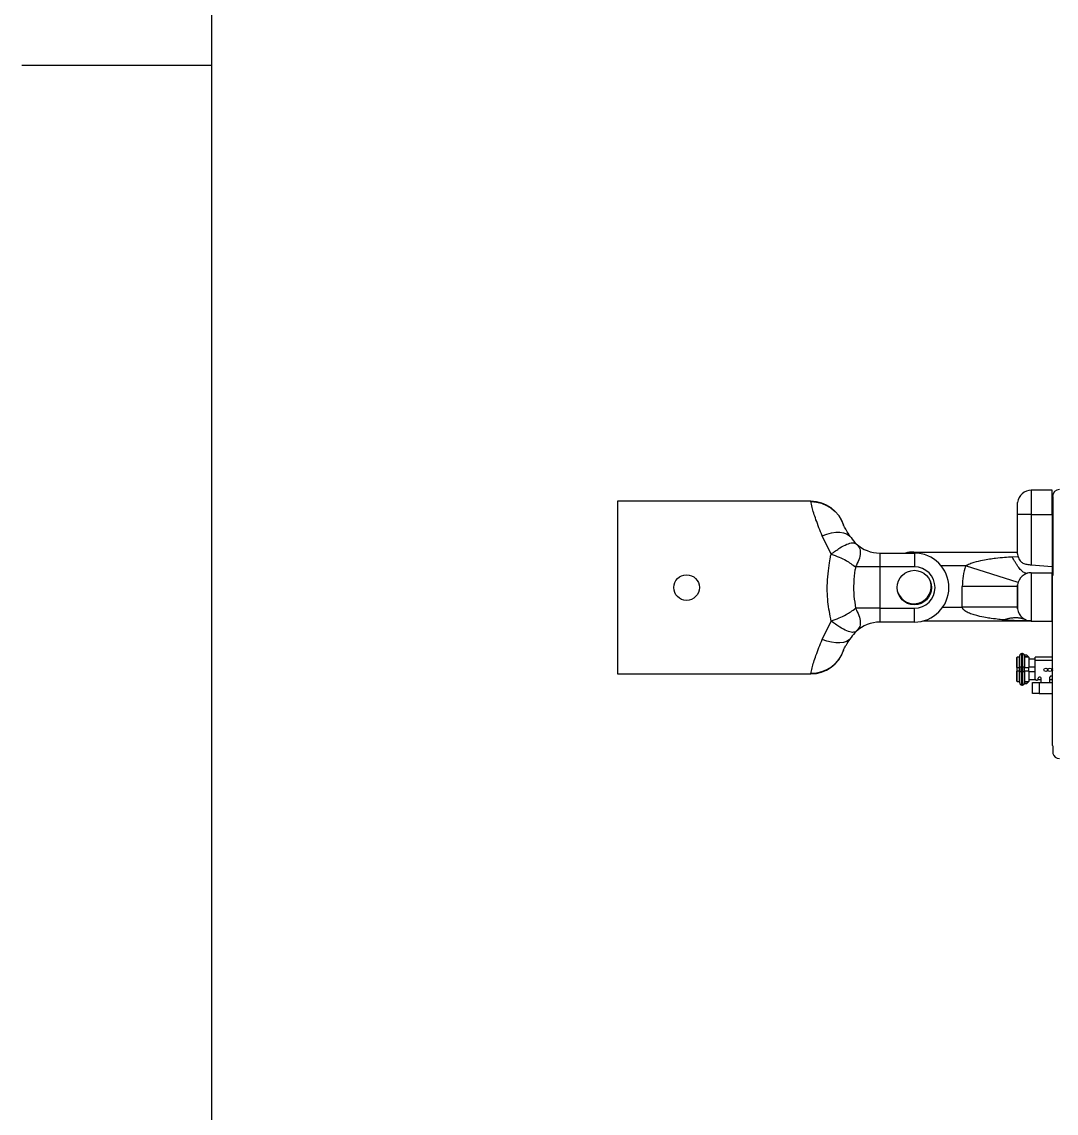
# Model space of a CAD drawing. Extents: x 0 to 11, y 0 to 8.5.
# Drawn here: x 0.038 to 2.005, y 2.258 to 4.333 of the extents above; entities that cross this region are included whole.
import ezdxf

# ---------------------------------------------------------------- set-up
doc = ezdxf.new("R2010")
doc.units = 0
doc.header["$LTSCALE"] = 0.5
doc.header["$MEASUREMENT"] = 0
for name, color, linetype in [('BORDER_FRAME', 7, 'CONTINUOUS'), ('BORDER_ZONES', 7, 'CONTINUOUS'), ('TANGENT_LINES', 7, 'CONTINUOUS'), ('VISIBLE', 7, 'CONTINUOUS')]:
    doc.layers.add(name, color=color, linetype=linetype)

msp = doc.modelspace()

# ---------------------------------------------------------------- linework, layer by layer
at = {"layer": 'BORDER_FRAME'}
msp.add_line((0.399, 0.38), (0.399, 8.12), dxfattribs=at)
at = {"layer": 'BORDER_ZONES'}
msp.add_line((0.399, 4.25), (0.038, 4.25), dxfattribs=at)
at = {"layer": 'TANGENT_LINES'}
for p, q in [((1.9574, 3.4424), (1.9574, 3.3964)), ((1.5382, 3.4209), (1.5382, 3.4214)), ((1.9574, 3.3964), (1.9314, 3.3964)), ((1.9574, 3.3964), (1.9574, 3.3008)), ((1.9574, 3.3964), (1.9968, 3.3964)), ((1.5768, 3.3211), (1.5598, 3.3558)), ((1.6694, 3.323), (1.6694, 3.2967)), ((1.7343, 3.323), (1.7343, 3.325)), ((1.735, 3.323), (1.735, 3.2967)), ((1.9209, 3.3161), (1.9319, 3.3167)), ((1.6694, 3.2967), (1.6234, 3.2967)), ((1.735, 3.2967), (1.6694, 3.2967)), ((1.6694, 3.2967), (1.6694, 3.218)), ((1.8322, 3.2988), (1.7859, 3.2988)), ((1.9324, 3.2673), (1.8322, 3.2988)), ((1.9574, 3.2857), (1.9574, 3.1938)), ((1.8262, 3.2201), (1.8262, 3.2594)), ((1.9312, 3.2594), (1.8262, 3.2594)), ((1.6694, 3.218), (1.6234, 3.218)), ((1.6694, 3.218), (1.735, 3.218)), ((1.6694, 3.218), (1.6694, 3.1917)), ((1.735, 3.1917), (1.735, 3.218)), ((1.789, 3.2201), (1.8262, 3.2201)), ((1.9312, 3.2201), (1.8262, 3.2201)), ((1.5598, 3.1589), (1.5768, 3.1937)), ((1.9307, 3.1057), (1.9307, 3.1253)), ((1.934, 3.1253), (1.934, 3.1057)), ((1.9393, 3.1066), (1.9393, 3.1319)), ((1.9406, 3.1319), (1.9406, 3.1066)), ((1.9445, 3.1266), (1.9511, 3.1266)), ((1.965, 3.1194), (1.9979, 3.1194)), ((1.5382, 3.0933), (1.5382, 3.0939)), ((1.9301, 3.1057), (1.9307, 3.1057)), ((1.9307, 3.0983), (1.9301, 3.0983)), ((1.9307, 3.1057), (1.934, 3.1057)), ((1.9307, 3.0983), (1.9307, 3.1057)), ((1.934, 3.0983), (1.9307, 3.0983)), ((1.9307, 3.0786), (1.9307, 3.0983)), ((1.934, 3.1057), (1.934, 3.0983)), ((1.934, 3.1057), (1.9353, 3.1057)), ((1.934, 3.0983), (1.934, 3.0786)), ((1.9353, 3.0983), (1.934, 3.0983)), ((1.9353, 3.1066), (1.9393, 3.1066)), ((1.9393, 3.0974), (1.9353, 3.0974)), ((1.9393, 3.1066), (1.9406, 3.1066)), ((1.9393, 3.0974), (1.9393, 3.1066)), ((1.9406, 3.0974), (1.9393, 3.0974)), ((1.9393, 3.0721), (1.9393, 3.0974)), ((1.9406, 3.1066), (1.9406, 3.0974)), ((1.9406, 3.1066), (1.9445, 3.1066)), ((1.9406, 3.0974), (1.9406, 3.0721)), ((1.9445, 3.0974), (1.9406, 3.0974)), ((1.9445, 3.1057), (1.9524, 3.1057)), ((1.9524, 3.0983), (1.9445, 3.0983)), ((1.9524, 3.1066), (1.965, 3.1066)), ((1.965, 3.0974), (1.9524, 3.0974)), ((1.9511, 3.0773), (1.9445, 3.0773)), ((1.9726, 3.0772), (1.9726, 3.0562))]:
    msp.add_line(p, q, dxfattribs=at)
for centre, radius, start, end in [((1.735, 3.2574), 0.0394, 270, 90), ((1.9574, 3.2594), 0.1312, 162.5424, 180)]:
    msp.add_arc(centre, radius, start, end, dxfattribs=at)
at = {"layer": 'TANGENT_LINES', "extrusion": (0, 0, -1)}
for centre, major_axis, ratio, start_param, end_param in [((1.5382, 3.3555), (-0.0656, 0), 0.996612, 1.570796, 2.826695), ((1.5598, 3.3164), (-0.0548, -0.0361), 0.530836, 1.9071, 3.141593), ((1.9574, 3.2201), (0.1312, 0), 0.2, 1.570796, 1.972363), ((1.5598, 3.1983), (0.0548, -0.0361), 0.530836, 0, 1.234493), ((1.5382, 3.1593), (0.0656, 0), 0.996612, 0.316098, 1.570796)]:
    msp.add_ellipse(centre, major_axis=major_axis, ratio=ratio, start_param=start_param, end_param=end_param, dxfattribs=at)
at = {"layer": 'TANGENT_LINES'}
msp.add_ellipse((2.011, 2.9574), major_axis=(-0.0131, 0), ratio=0.949893, start_param=0, end_param=0.25268, dxfattribs=at)
for points, knots in [([(1.5598, 3.3558), (1.5557, 3.3661), (1.548, 3.3854), (1.5403, 3.4092), (1.5388, 3.4175), (1.5382, 3.4209)], [0, 0, 0, 0, 0.408556, 0.760826, 1, 1, 1, 1]), ([(1.5768, 3.3211), (1.5825, 3.3252), (1.5929, 3.333), (1.606, 3.3397), (1.6175, 3.3436), (1.6224, 3.3416), (1.6246, 3.3406)], [0, 0, 0, 0, 0.312059, 0.579711, 0.81427, 1, 1, 1, 1]), ([(1.5768, 3.1937), (1.5745, 3.2058), (1.5697, 3.2308), (1.5687, 3.2701), (1.5742, 3.3113), (1.5762, 3.3187), (1.5768, 3.3211)], [0, 0, 0, 0, 0.278055, 0.572399, 0.86218, 1, 1, 1, 1]), ([(1.5768, 3.3211), (1.5821, 3.3191), (1.5924, 3.3152), (1.6057, 3.309), (1.6171, 3.3011), (1.6234, 3.2967)], [0, 0, 0, 0, 0.324347, 0.628418, 1, 1, 1, 1]), ([(1.6246, 3.3406), (1.6267, 3.3384), (1.6311, 3.3338), (1.633, 3.3229), (1.6298, 3.31), (1.6255, 3.3013), (1.6234, 3.2967)], [0, 0, 0, 0, 0.220421, 0.455359, 0.718762, 1, 1, 1, 1]), ([(1.8322, 3.2988), (1.8347, 3.3003), (1.8375, 3.3016), (1.8432, 3.3039), (1.8461, 3.3049), (1.8546, 3.3074), (1.86, 3.3086), (1.8697, 3.3105), (1.8741, 3.3112), (1.8821, 3.3124), (1.8858, 3.3129), (1.8958, 3.3142), (1.9015, 3.3147), (1.9118, 3.3156), (1.9165, 3.3159), (1.9209, 3.3161)], [1.845394, 1.845394, 1.845394, 1.845394, 1.908092, 1.908092, 1.970789, 1.970789, 2.096183, 2.096183, 2.221578, 2.221578, 2.346972, 2.346972, 2.597761, 2.597761, 2.84855, 2.84855, 2.84855, 2.84855]), ([(1.6234, 3.2967), (1.623, 3.2949), (1.6218, 3.2897), (1.6191, 3.2651), (1.6195, 3.2414), (1.6221, 3.2257), (1.6234, 3.218)], [0, 0, 0, 0, 0.148528, 0.432293, 0.720827, 1, 1, 1, 1]), ([(1.5768, 3.1937), (1.5821, 3.1957), (1.5924, 3.1995), (1.6056, 3.2057), (1.6171, 3.2136), (1.6234, 3.218)], [0, 0, 0, 0, 0.324298, 0.628356, 1, 1, 1, 1]), ([(1.6234, 3.218), (1.6255, 3.2135), (1.6298, 3.2047), (1.633, 3.1918), (1.6311, 3.181), (1.6267, 3.1763), (1.6246, 3.1741)], [0, 0, 0, 0, 0.281238, 0.544641, 0.779579, 1, 1, 1, 1]), ([(1.9061, 3.1959), (1.9029, 3.1962), (1.8995, 3.1965), (1.8916, 3.1973), (1.887, 3.1979), (1.8778, 3.1992), (1.8744, 3.1997), (1.8661, 3.2012), (1.8613, 3.2021), (1.8529, 3.2042), (1.8498, 3.205), (1.8436, 3.2069), (1.8404, 3.2081), (1.8343, 3.2108), (1.8315, 3.2125), (1.8274, 3.2161), (1.8262, 3.218), (1.8262, 3.2201)], [3.141593, 3.141593, 3.141593, 3.141593, 3.461366, 3.461366, 3.78114, 3.78114, 3.941027, 3.941027, 4.100914, 4.100914, 4.180857, 4.180857, 4.2608, 4.2608, 4.340744, 4.340744, 4.420687, 4.420687, 4.420687, 4.420687]), ([(1.6246, 3.1741), (1.6224, 3.1732), (1.6175, 3.1711), (1.606, 3.1751), (1.5929, 3.1817), (1.5825, 3.1895), (1.5768, 3.1937)], [0, 0, 0, 0, 0.18573, 0.420289, 0.687938, 1, 1, 1, 1]), ([(1.5382, 3.0939), (1.5388, 3.0972), (1.5403, 3.1056), (1.548, 3.1293), (1.5557, 3.1486), (1.5598, 3.1589)], [0, 0, 0, 0, 0.239174, 0.591444, 1, 1, 1, 1])]:
    msp.add_open_spline(points, degree=3, knots=knots, dxfattribs=at)
for points, weights in [([(1.9501, 3.2846), (1.9388, 3.2814), (1.9209, 3.3161)], [1, 0.904009383897, 1]), ([(1.9472, 3.1959), (1.9283, 3.2039), (1.9061, 3.1959)], [1, 0.961048271149, 1])]:
    msp.add_rational_spline(points, weights, degree=2, dxfattribs=at)
at = {"layer": 'VISIBLE'}
for p, q in [((1.9968, 3.4424), (1.9574, 3.4424)), ((1.9968, 3.3964), (1.9968, 3.4424)), ((1.9979, 3.4276), (1.9979, 3.4308)), ((1.9979, 3.2799), (1.9979, 3.4276)), ((1.9983, 3.4304), (1.9983, 3.2832)), ((1.5382, 3.4214), (1.1707, 3.4214)), ((1.1707, 3.4214), (1.1707, 3.0933)), ((1.9314, 3.3964), (1.9314, 3.4194)), ((1.9312, 3.3215), (1.9312, 3.3846)), ((1.9968, 3.3964), (1.9968, 3.2975)), ((1.6694, 3.323), (1.735, 3.323)), ((1.7343, 3.325), (1.9312, 3.325)), ((1.9312, 3.3215), (1.9319, 3.3167)), ((1.9574, 3.3008), (1.9968, 3.2975)), ((1.9574, 3.2857), (1.9968, 3.2857)), ((1.9968, 3.2975), (1.9968, 3.2857)), ((1.9968, 3.1938), (1.9968, 3.2857)), ((1.9979, 3.0555), (1.9979, 3.2799)), ((1.9314, 3.2627), (1.9312, 3.2627)), ((1.9312, 3.2594), (1.9312, 3.2201)), ((1.9314, 3.2168), (1.9314, 3.2627)), ((1.735, 3.1917), (1.6694, 3.1917)), ((1.9574, 3.1938), (1.7513, 3.1938)), ((1.9574, 3.1938), (1.9968, 3.1938)), ((1.9301, 3.1057), (1.9301, 3.1247)), ((1.934, 3.1253), (1.9307, 3.1253)), ((1.9353, 3.1066), (1.9353, 3.128)), ((1.9406, 3.1319), (1.9393, 3.1319)), ((1.9491, 3.1286), (1.9445, 3.1286)), ((1.9445, 3.128), (1.9445, 3.1066)), ((1.9524, 3.1253), (1.9445, 3.1253)), ((1.9511, 3.1266), (1.9491, 3.1286)), ((1.9524, 3.1253), (1.9511, 3.1266)), ((1.9524, 3.1253), (1.9524, 3.1057)), ((1.965, 3.1214), (1.9524, 3.1214)), ((1.9979, 3.1253), (1.965, 3.1253)), ((1.965, 3.1194), (1.965, 3.1253)), ((1.965, 3.0832), (1.965, 3.1194)), ((1.1707, 3.0933), (1.5382, 3.0933)), ((1.9301, 3.1057), (1.9301, 3.0983)), ((1.9301, 3.0793), (1.9301, 3.0983)), ((1.9353, 3.1066), (1.9353, 3.0974)), ((1.9353, 3.076), (1.9353, 3.0974)), ((1.9445, 3.0974), (1.9445, 3.1066)), ((1.9445, 3.0974), (1.9445, 3.076)), ((1.9524, 3.0983), (1.9524, 3.1057)), ((1.9524, 3.0983), (1.9524, 3.0786)), ((1.9307, 3.0786), (1.934, 3.0786)), ((1.9393, 3.0721), (1.9406, 3.0721)), ((1.9445, 3.0786), (1.9524, 3.0786)), ((1.9445, 3.0753), (1.9491, 3.0753)), ((1.9511, 3.0773), (1.9491, 3.0753)), ((1.9511, 3.0773), (1.9524, 3.0786)), ((1.9524, 3.0826), (1.9651, 3.0826)), ((1.9595, 3.0562), (1.9595, 3.0772)), ((1.9595, 3.0772), (1.9726, 3.0772)), ((1.967, 3.0812), (1.9683, 3.0812)), ((1.9701, 3.0826), (1.976, 3.0826)), ((1.9702, 3.0832), (1.9702, 3.0852)), ((1.974, 3.0871), (1.9722, 3.0871)), ((1.9726, 3.0772), (1.9979, 3.0772)), ((1.976, 3.0772), (1.976, 3.0852)), ((1.9917, 3.0852), (1.9917, 3.0772)), ((1.9917, 3.0826), (1.9979, 3.0826)), ((1.9979, 3.0891), (1.9957, 3.0891)), ((1.9957, 3.0826), (1.9957, 3.0823)), ((1.9979, 3.0823), (1.9957, 3.0823)), ((1.9726, 3.0562), (1.9595, 3.0562)), ((1.9726, 3.0562), (1.9979, 3.0562)), ((1.9979, 3.0532), (1.9979, 3.0555)), ((1.9979, 3.0532), (1.9979, 3.0532)), ((1.9979, 2.9574), (1.9979, 3.0532)), ((1.9983, 2.9543), (1.9983, 2.942))]:
    msp.add_line(p, q, dxfattribs=at)
for centre, radius in [((1.3019, 3.2574), 0.0243), ((1.735, 3.2574), 0.0328), ((1.9847, 3.101), 0.00328), ((1.9925, 3.101), 0.00328)]:
    msp.add_circle(centre, radius, dxfattribs=at)
for centre, radius, start, end in [((1.9574, 3.4161), 0.0262, 90, 172.8192), ((2.011, 3.4308), 0.0131, 90, 180), ((1.5382, 3.3558), 0.0656, 17.6655, 90), ((1.6694, 3.3886), 0.0656, 213.367, 226.9486), ((1.6694, 3.3886), 0.0656, 226.9486, 270), ((1.7343, 3.2594), 0.0656, 90, 104.3943), ((1.735, 3.2574), 0.0656, 270, 90), ((1.9574, 3.2594), 0.0262, 90, 172.8192), ((2.011, 3.2799), 0.0131, 165.5225, 180), ((1.7343, 3.2594), 0.0328, 200.5788, 16.7808), ((1.9574, 3.2594), 0.0262, 172.8192, 180), ((1.9574, 3.2201), 0.0262, 180, 187.1808), ((1.9574, 3.2201), 0.0262, 187.1808, 270), ((1.6694, 3.1261), 0.0656, 90, 133.0514), ((1.6694, 3.1261), 0.0656, 133.0514, 146.633), ((1.5382, 3.1589), 0.0656, 270, 342.179), ((1.9307, 3.1247), 0.000656, 90, 180), ((1.934, 3.1266), 0.00131, 270, 0), ((1.9393, 3.128), 0.00394, 90, 180), ((1.9406, 3.128), 0.00394, 0, 90), ((2.0004, 3.101), 0.00328, 140.8316, 219.1684), ((1.9307, 3.0793), 0.000656, 180, 270), ((1.934, 3.0773), 0.00131, 0, 90), ((1.9393, 3.076), 0.00394, 180, 270), ((1.9406, 3.076), 0.00394, 270, 0), ((1.967, 3.0832), 0.00197, 180, 270), ((1.9683, 3.0832), 0.00197, 270, 0), ((1.9722, 3.0852), 0.00197, 90, 180), ((1.974, 3.0852), 0.00197, 0, 90), ((1.9957, 3.0852), 0.00394, 90, 180), ((2.011, 2.9574), 0.0131, 180, 194.6686), ((2.011, 2.9452), 0.0131, 194.4775, 270)]:
    msp.add_arc(centre, radius, start, end, dxfattribs=at)
for points, knots in [([(1.9979, 3.4276), (1.9979, 3.4276), (1.9979, 3.4277), (1.9981, 3.4291), (1.9983, 3.4304)], [0, 0, 0, 0, 0.123035, 1, 1, 1, 1]), ([(1.9312, 3.3846), (1.9312, 3.3871), (1.9313, 3.3917), (1.9314, 3.395), (1.9314, 3.3964)], [0, 0, 0, 0, 0.553666, 1, 1, 1, 1]), ([(1.614, 3.3534), (1.614, 3.3534), (1.6138, 3.3537), (1.6083, 3.362), (1.6035, 3.3695), (1.6004, 3.3756), (1.6002, 3.376), (1.6002, 3.3761)], [0, 0, 0, 0, 0.0486, 0.352057, 0.686345, 0.93484, 1, 1, 1, 1]), ([(1.9319, 3.3167), (1.9331, 3.3135), (1.9354, 3.3076), (1.9413, 3.3037), (1.9488, 3.3012), (1.9545, 3.301), (1.9574, 3.3008)], [0, 0, 0, 0, 0.271889, 0.498057, 0.741261, 1, 1, 1, 1]), ([(1.6002, 3.1386), (1.6002, 3.1387), (1.6004, 3.1391), (1.6025, 3.1434), (1.6067, 3.1504), (1.6138, 3.161), (1.6142, 3.1616), (1.6143, 3.1618)], [0, 0, 0, 0, 0.060595, 0.259817, 0.570005, 0.915853, 1, 1, 1, 1])]:
    msp.add_open_spline(points, degree=3, knots=knots, dxfattribs=at)

doc.saveas('drawing.dxf')
